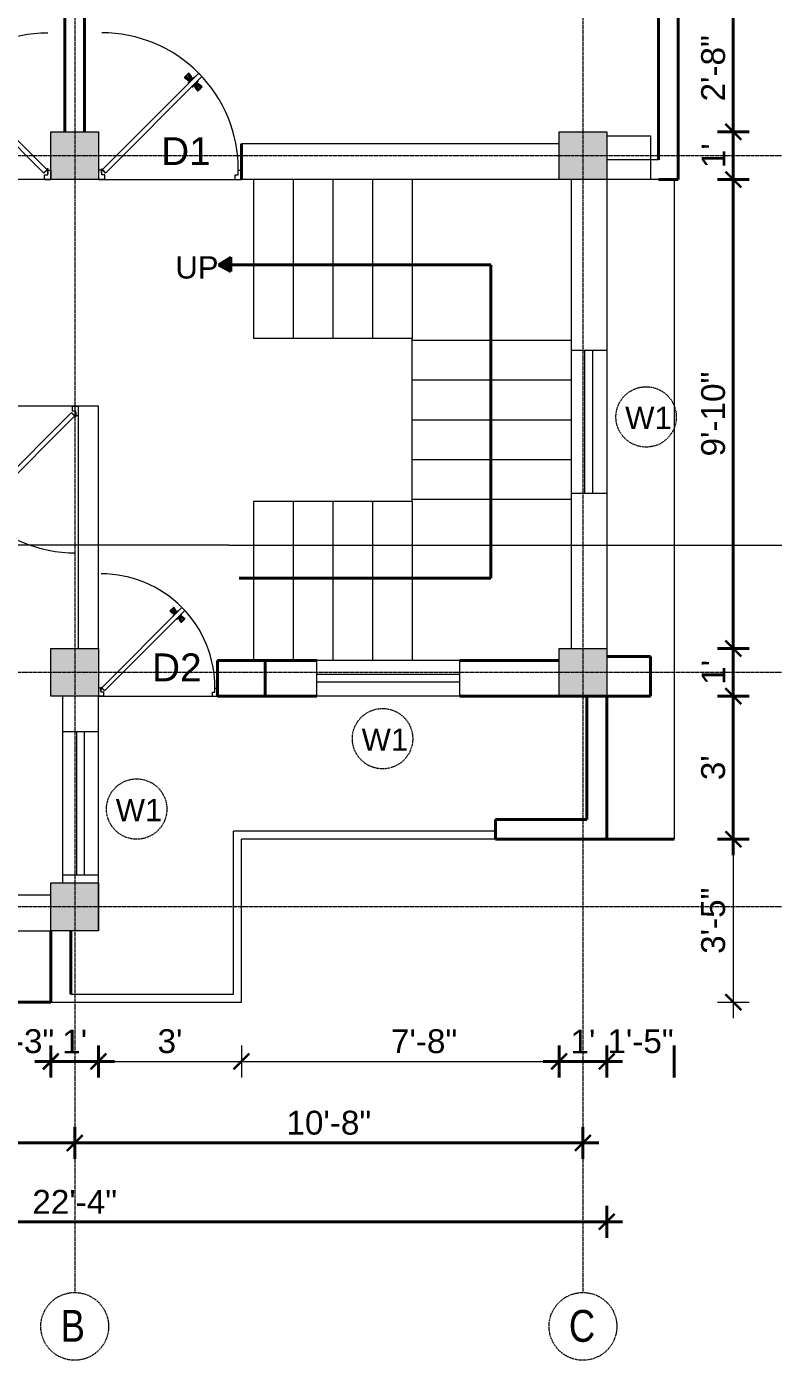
# Model space of a CAD drawing. Header units: inches. Extents: x 141029 to 166402, y -23568 to -18036.
# Drawn here: x 150525.5 to 150713.6, y -21851.7 to -21516.1 of the extents above; entities that cross this region are included whole.
import ezdxf

# ---------------------------------------------------------------- set-up
doc = ezdxf.new("R2010")
doc.units = ezdxf.units.IN
doc.header["$LTSCALE"] = 0.5
doc.header["$MEASUREMENT"] = 0
doc.header["$PDMODE"] = 66
doc.linetypes.add('CENTER', pattern=[2, 1.25, -0.25, 0.25, -0.25])
for name, color, linetype, lineweight in [('Annotate-Lite.w', 177, 'Continuous', 9), ('Annotations-Bold.w', 177, 'Continuous', 13), ('DOOR & WIN', 1, 'Continuous', 25), ('PUERTAS', 7, 'Continuous', 9), ('TEXT', 220, 'Continuous', 9), ('wall', 1, 'Continuous', 40)]:
    doc.layers.add(name, color=color, linetype=linetype, lineweight=lineweight)
doc.styles.add('ARAIL', font='ARIALN.TTF')
doc.styles.add('DIMTEXT', font='arial.ttf', dxfattribs={"height": 6})
doc.styles.add('gaurav', font='arial.ttf')
doc.styles.get("Standard").update_dxf_attribs({"font": 'arial.ttf'})
doc.dimstyles.new('1 by 96', dxfattribs={"dimtxt": 6, "dimasz": 4, "dimexe": 4, "dimexo": 4, "dimgap": 2, "dimtad": 1, "dimdec": 0, "dimzin": 0, "dimdsep": 46, "dimlunit": 4, "dimtxsty": 'Standard', "dimblk": 'ARCHTICK', "dimcen": 0, "dimdle": 4, "dimadec": 0, "dimazin": 0, "dimtfac": 1, "dimtdec": 0, "dimtix": 1, "dimtofl": 0, "dimtmove": 1, "dimatfit": 3, "dimldrblk": 'ARCHTICK', "dimfxl": 4, "dimfxlon": 1, "dimtolj": 1, "dimtzin": 0, "dimlwd": -1, "dimlwe": -1, "dimarcsym": 0})

# ---------------------------------------------------------------- blocks, each defined once
blk = doc.blocks.new('3ft')
at = {"layer": 'PUERTAS', "color": 6}
for p, q in [((1.01, 2.52), (25.23, 26.74)), ((26.05, 25.92), (1.77, 1.64)), ((26.05, 25.92), (25.23, 26.74)), ((0, 2.4), (0, 0)), ((0.72, 2.4), (0, 2.4)), ((1.6, 0), (0, 0)), ((0.72, 1.52), (0.72, 2.44)), ((0.8, 1.52), (0.72, 1.52)), ((0.8, 1.52), (0.8, 2.41)), ((0.8, 1.2), (0.8, 1.52)), ((1.6, 1.2), (0.8, 1.2)), ((1.57, 1.84), (0.94, 2.47)), ((1.63, 1.89), (0.97, 2.55)), ((1.63, 1.89), (1.57, 1.84)), ((1.77, 1.64), (1.57, 1.84)), ((1.6, 0), (1.6, 1.2)), ((34.4, 0), (34.4, 1.2)), ((34.4, 1.2), (35.2, 1.2)), ((34.4, 0), (36, 0)), ((35.2, 1.2), (35.2, 2.4)), ((35.2, 2.4), (36, 2.4)), ((36, 0), (36, 2.4))]:
    blk.add_line(p, q, dxfattribs=at)
at = {"layer": 'PUERTAS', "color": 8}
for p, q in [((22.57, 24.94), (21.65, 25.68)), ((22.63, 24.99), (21.69, 25.75)), ((22.74, 25.1), (21.84, 25.9)), ((22.13, 26.28), (21.98, 26.13)), ((22.88, 25.24), (22.01, 26.06)), ((22.13, 26.28), (22.27, 26.42)), ((22.29, 26.41), (22.27, 26.42)), ((23.16, 25.52), (22.34, 26.39)), ((23.3, 25.66), (22.5, 26.56)), ((23.41, 25.77), (22.65, 26.71)), ((22.69, 24.32), (23.02, 24.83)), ((23.46, 25.83), (22.72, 26.75)), ((22.95, 24.96), (22.84, 25.07)), ((22.98, 24.99), (22.86, 25.1)), ((23.03, 25.04), (22.91, 25.15)), ((22.91, 24.53), (23.1, 24.91)), ((23.11, 25.12), (22.99, 25.23)), ((23.13, 24.76), (23.18, 24.99)), ((23.28, 25.3), (23.17, 25.41)), ((23.36, 25.37), (23.25, 25.49)), ((23.31, 24.94), (23.28, 25.08)), ((23.41, 25.43), (23.3, 25.54)), ((23.46, 25.09), (23.32, 25.13)), ((23.44, 25.45), (23.33, 25.56)), ((23.64, 25.27), (23.41, 25.22)), ((23.87, 25.49), (23.49, 25.3)), ((24.08, 25.71), (23.57, 25.38)), ((23.63, 23.38), (24.14, 23.72)), ((23.84, 23.6), (24.22, 23.79)), ((24.07, 23.82), (24.3, 23.88)), ((24.25, 24), (24.39, 23.97)), ((24.27, 23.64), (24.38, 23.53)), ((24.3, 23.67), (24.41, 23.56)), ((24.35, 23.72), (24.46, 23.61)), ((24.4, 24.15), (24.43, 24.01)), ((24.43, 23.8), (24.54, 23.69)), ((24.58, 24.33), (24.52, 24.1)), ((24.55, 23.57), (25.37, 22.7)), ((24.6, 23.97), (24.72, 23.86)), ((24.8, 24.56), (24.61, 24.18)), ((25.02, 24.77), (24.68, 24.26)), ((24.68, 24.05), (24.79, 23.94)), ((24.73, 24.1), (24.85, 23.99)), ((24.76, 24.13), (24.87, 24.02)), ((24.83, 23.85), (25.7, 23.03)), ((24.97, 23.99), (25.87, 23.2)), ((25.08, 24.1), (26.02, 23.34)), ((25.14, 24.15), (26.06, 23.41)), ((24.25, 23.26), (24.99, 22.34)), ((24.3, 23.32), (25.06, 22.38)), ((24.41, 23.43), (25.2, 22.53)), ((25.58, 22.82), (25.43, 22.67)), ((25.58, 22.82), (25.73, 22.97)), ((25.72, 22.98), (25.73, 22.97)), ((0, 0), (36, 0))]:
    blk.add_line(p, q, dxfattribs=at)
at = {"layer": 'PUERTAS', "color": 1}
for p, q in [((21.67, 25.73), (22.17, 26.23)), ((22.49, 24.95), (21.67, 25.61)), ((21.7, 25.82), (22.14, 26.26)), ((21.73, 25.79), (21.7, 25.82)), ((22.58, 26.7), (22.14, 26.26)), ((22.67, 26.73), (22.17, 26.23)), ((22.61, 26.67), (22.58, 26.7)), ((22.6, 24.96), (23.02, 25.38)), ((22.61, 24.25), (22.92, 24.72)), ((22.62, 24.13), (22.61, 24.14)), ((22.7, 25.07), (22.71, 25.06)), ((23.45, 25.91), (22.79, 26.73)), ((22.82, 25.06), (23.08, 25.32)), ((22.94, 24.95), (22.83, 25.07)), ((22.92, 24.72), (22.92, 24.72)), ((22.93, 24.94), (23.19, 25.21)), ((22.93, 24.84), (22.93, 24.83)), ((23.44, 25.81), (23.02, 25.38)), ((23.34, 25.58), (23.08, 25.32)), ((23.46, 25.47), (23.19, 25.21)), ((23.33, 25.7), (23.34, 25.69)), ((23.45, 25.46), (23.33, 25.57)), ((23.56, 23.3), (24.03, 23.61)), ((23.57, 25.47), (23.57, 25.47)), ((24.15, 25.79), (23.68, 25.48)), ((23.68, 25.48), (23.68, 25.48)), ((24.03, 23.61), (24.03, 23.62)), ((24.14, 23.62), (24.14, 23.62)), ((24.25, 23.62), (24.51, 23.89)), ((24.27, 25.78), (24.26, 25.79)), ((24.26, 23.29), (24.69, 23.71)), ((24.26, 23.63), (24.37, 23.52)), ((24.37, 23.52), (24.63, 23.77)), ((24.78, 24.15), (24.51, 23.89)), ((24.89, 24.03), (24.63, 23.77)), ((25.11, 24.14), (24.69, 23.71)), ((24.77, 24.14), (24.88, 24.03)), ((24.79, 24.38), (24.78, 24.37)), ((24.78, 24.26), (24.78, 24.26)), ((25.1, 24.84), (24.79, 24.38)), ((25, 24.03), (25, 24.03)), ((25.09, 24.96), (25.1, 24.95)), ((25.22, 24.14), (26.03, 23.48)), ((23.44, 23.31), (23.45, 23.3)), ((24.26, 23.18), (24.92, 22.37)), ((24.37, 23.4), (24.37, 23.4)), ((25.04, 22.36), (25.54, 22.86)), ((25.1, 22.42), (25.13, 22.39)), ((25.13, 22.39), (25.57, 22.83)), ((26.04, 23.37), (25.54, 22.86)), ((26.01, 23.27), (25.57, 22.83)), ((25.98, 23.3), (26.01, 23.27))]:
    blk.add_line(p, q, dxfattribs=at)
at = {"layer": 'PUERTAS', "color": 2}
for p, q in [((21.99, 26.11), (21.98, 26.13)), ((25.42, 22.68), (25.43, 22.67))]:
    blk.add_line(p, q, dxfattribs=at)
at = {"layer": 'PUERTAS', "color": 6}
for radius in [0.155, 0.0752]:
    blk.add_circle((0.82, 2.56), radius, dxfattribs=at)
blk.add_arc((0.82, 2.56), 34.38, 359.7285, 90.0333, dxfattribs=at)
at = {"layer": 'PUERTAS', "color": 1}
for centre, start, end in [((22.54, 25.01), 231.0764, 315), ((22.67, 24.2), 135, 225), ((22.73, 26.68), 38.9236, 135), ((22.77, 25.12), 225, 315), ((22.99, 24.89), 135, 219.7428), ((22.87, 24.78), 315, 39.7428), ((23.28, 25.63), 315, 45), ((23.39, 25.86), 315, 38.9236), ((23.51, 25.41), 50.2572, 135), ((23.62, 25.53), 230.2572, 315), ((24.09, 23.56), 50.2572, 135), ((24.2, 23.68), 230.2572, 315), ((24.2, 25.73), 45, 135), ((24.42, 23.46), 135, 225), ((24.84, 24.31), 135, 219.7428), ((24.72, 24.21), 315, 39.7428), ((24.94, 23.98), 45, 135), ((25.04, 24.89), 315, 45), ((25.17, 24.08), 51.0764, 135), ((23.51, 23.36), 225, 315), ((24.32, 23.23), 135, 218.9236), ((24.98, 22.42), 218.9236, 315), ((25.98, 23.42), 315, 51.0764)]:
    blk.add_arc(centre, 0.08, start, end, dxfattribs=at)
blk = doc.blocks.new('*U213')
at = {"color": 3, "xscale": -1}
blk.add_blockref('3ft', (42, 0), dxfattribs=at)
blk = doc.blocks.new('2ft6in')
at = {"layer": 'PUERTAS', "color": 2}
for p, q in [((0.84, 2.1), (21.02, 22.28)), ((21.71, 21.6), (1.47, 1.37)), ((18.33, 21.76), (18.31, 21.77)), ((21.71, 21.6), (21.02, 22.28)), ((21.18, 18.9), (21.2, 18.89)), ((0, 2), (0, 0)), ((0.6, 2), (0, 2)), ((1.33, 0), (0, 0)), ((0.6, 1.26), (0.6, 2.04)), ((0.67, 1.26), (0.6, 1.26)), ((0.67, 1.26), (0.67, 2.01)), ((0.67, 1), (0.67, 1.26)), ((1.33, 1), (0.67, 1)), ((1.31, 1.53), (0.79, 2.06)), ((1.36, 1.58), (0.81, 2.12)), ((1.36, 1.58), (1.31, 1.53)), ((1.47, 1.37), (1.31, 1.53)), ((1.33, 0), (1.33, 1)), ((28.67, 0), (28.67, 1)), ((28.67, 1), (29.33, 1)), ((28.67, 0), (30, 0)), ((29.33, 1), (29.33, 2)), ((29.33, 2), (30, 2)), ((30, 0), (30, 2))]:
    blk.add_line(p, q, dxfattribs=at)
at = {"layer": 'PUERTAS', "color": 8}
for p, q in [((18.81, 20.78), (18.04, 21.4)), ((18.86, 20.83), (18.08, 21.46)), ((18.95, 20.92), (18.2, 21.58)), ((18.44, 21.9), (18.31, 21.77)), ((19.07, 21.03), (18.34, 21.72)), ((18.44, 21.9), (18.56, 22.02)), ((18.58, 22.01), (18.56, 22.02)), ((19.3, 21.26), (18.61, 22)), ((19.42, 21.38), (18.75, 22.14)), ((19.51, 21.48), (18.88, 22.26)), ((18.91, 20.27), (19.19, 20.69)), ((19.55, 21.53), (18.93, 22.3)), ((19.13, 20.8), (19.03, 20.9)), ((19.15, 20.82), (19.05, 20.92)), ((19.09, 20.44), (19.25, 20.76)), ((19.19, 20.87), (19.1, 20.96)), ((19.25, 20.93), (19.16, 21.02)), ((19.28, 20.63), (19.32, 20.83)), ((19.4, 21.08), (19.31, 21.17)), ((19.47, 21.15), (19.38, 21.24)), ((19.43, 20.78), (19.4, 20.9)), ((19.51, 21.19), (19.42, 21.28)), ((19.55, 20.91), (19.43, 20.94)), ((19.53, 21.21), (19.44, 21.3)), ((19.7, 21.06), (19.51, 21.01)), ((19.89, 21.24), (19.58, 21.08)), ((20.07, 21.42), (19.64, 21.15)), ((20.48, 20.28), (20.44, 20.08)), ((20.67, 20.47), (20.51, 20.15)), ((20.85, 20.64), (20.57, 20.22)), ((19.69, 19.49), (20.12, 19.76)), ((19.87, 19.67), (20.18, 19.83)), ((20.06, 19.85), (20.25, 19.9)), ((20.21, 20), (20.33, 19.97)), ((20.21, 19.38), (20.83, 18.61)), ((20.23, 19.7), (20.32, 19.61)), ((20.25, 19.72), (20.34, 19.63)), ((20.25, 19.43), (20.88, 18.65)), ((20.29, 19.76), (20.38, 19.67)), ((20.33, 20.13), (20.36, 20.01)), ((20.34, 19.53), (21, 18.77)), ((20.36, 19.83), (20.45, 19.74)), ((20.46, 19.64), (21.14, 18.91)), ((20.5, 19.98), (20.6, 19.89)), ((20.57, 20.04), (20.66, 19.95)), ((20.61, 20.09), (20.7, 19.99)), ((20.63, 20.11), (20.72, 20.01)), ((20.69, 19.87), (21.42, 19.19)), ((20.81, 19.99), (21.56, 19.33)), ((20.9, 20.08), (21.68, 19.45)), ((20.95, 20.13), (21.72, 19.51)), ((21.32, 19.01), (21.2, 18.89)), ((21.32, 19.01), (21.44, 19.14)), ((21.43, 19.15), (21.44, 19.14)), ((0, 0), (30, 0))]:
    blk.add_line(p, q, dxfattribs=at)
at = {"layer": 'PUERTAS', "color": 1}
for p, q in [((18.06, 21.44), (18.48, 21.86)), ((18.74, 20.79), (18.06, 21.34)), ((18.08, 21.51), (18.45, 21.88)), ((18.11, 21.49), (18.08, 21.51)), ((18.82, 22.25), (18.45, 21.88)), ((18.9, 22.28), (18.48, 21.86)), ((18.84, 22.23), (18.82, 22.25)), ((18.83, 20.8), (19.18, 21.15)), ((18.84, 20.21), (19.1, 20.6)), ((18.92, 20.89), (18.93, 20.88)), ((19.54, 21.59), (18.99, 22.27)), ((19.02, 20.88), (19.24, 21.1)), ((19.12, 20.8), (19.03, 20.89)), ((19.1, 20.7), (19.11, 20.69)), ((19.1, 20.6), (19.1, 20.6)), ((19.11, 20.79), (19.33, 21.01)), ((19.54, 21.5), (19.18, 21.15)), ((19.45, 21.31), (19.24, 21.1)), ((19.55, 21.22), (19.33, 21.01)), ((19.45, 21.41), (19.45, 21.41)), ((19.54, 21.22), (19.45, 21.31)), ((19.64, 21.23), (19.64, 21.23)), ((19.74, 21.24), (19.73, 21.23)), ((20.12, 21.49), (19.74, 21.24)), ((20.22, 21.48), (20.22, 21.49)), ((20.66, 20.31), (20.65, 20.31)), ((20.65, 20.21), (20.65, 20.22)), ((20.91, 20.7), (20.66, 20.31)), ((20.91, 20.8), (20.91, 20.79)), ((18.85, 20.11), (18.84, 20.12)), ((19.53, 19.43), (19.54, 19.42)), ((19.64, 19.42), (20.02, 19.67)), ((20.02, 19.67), (20.03, 19.68)), ((20.12, 19.68), (20.12, 19.68)), ((20.21, 19.69), (20.43, 19.9)), ((20.22, 19.41), (20.57, 19.76)), ((20.22, 19.69), (20.31, 19.6)), ((20.22, 19.32), (20.76, 18.64)), ((20.31, 19.6), (20.52, 19.81)), ((20.31, 19.5), (20.31, 19.5)), ((20.65, 20.12), (20.43, 19.9)), ((20.74, 20.03), (20.52, 19.81)), ((20.93, 20.11), (20.57, 19.76)), ((20.64, 20.11), (20.73, 20.02)), ((20.84, 20.02), (20.83, 20.03)), ((20.86, 18.63), (21.28, 19.05)), ((20.91, 18.68), (20.94, 18.66)), ((20.94, 18.66), (21.31, 19.03)), ((21.02, 20.12), (21.7, 19.57)), ((21.7, 19.47), (21.28, 19.05)), ((21.67, 19.4), (21.31, 19.03)), ((21.65, 19.42), (21.67, 19.4))]:
    blk.add_line(p, q, dxfattribs=at)
at = {"layer": 'PUERTAS', "color": 2}
for radius in [0.129, 0.0627]:
    blk.add_circle((0.68, 2.14), radius, dxfattribs=at)
at = {"layer": 'PUERTAS', "color": 8}
blk.add_arc((0.68, 2.14), 28.65, 359.7285, 90.0333, dxfattribs=at)
at = {"layer": 'PUERTAS', "color": 1}
for centre, start, end in [((18.78, 20.84), 231.0764, 315), ((18.89, 20.16), 135, 225), ((18.94, 22.23), 38.9236, 135), ((18.97, 20.93), 225, 315), ((19.16, 20.74), 135, 219.7428), ((19.06, 20.65), 315, 39.7428), ((19.4, 21.36), 315, 45), ((19.49, 21.55), 315, 38.9236), ((19.6, 21.18), 50.2572, 135), ((19.68, 21.28), 230.2572, 315), ((20.17, 21.44), 45, 135), ((20.7, 20.26), 135, 219.7428), ((20.6, 20.17), 315, 39.7428), ((20.87, 20.75), 315, 45), ((19.59, 19.47), 225, 315), ((20.07, 19.63), 50.2572, 135), ((20.16, 19.73), 230.2572, 315), ((20.27, 19.36), 135, 218.9236), ((20.35, 19.55), 135, 225), ((20.78, 19.98), 45, 135), ((20.82, 18.68), 218.9236, 315), ((20.98, 20.07), 51.0764, 135), ((21.65, 19.52), 315, 51.0764)]:
    blk.add_arc(centre, 0.0667, start, end, dxfattribs=at)
blk = doc.blocks.new('*U216')
at = {"color": 3}
blk.add_blockref('2ft6in', (0, 0), dxfattribs=at)
blk = doc.blocks.new('_ArchTick')
at = {"color": 0, "linetype": 'ByBlock', "const_width": 0.15}
blk.add_lwpolyline([(-0.5, -0.5), (0.5, 0.5)], dxfattribs=at)
blk = doc.blocks.new('*D307')
at = {"layer": 'Defpoints', "color": 0, "transparency": 16777216}
for p in [(150671.61, -21510.55), (150671.61, -21542.55), (150703.48, -21542.55)]:
    blk.add_point(p, dxfattribs=at)
at = {"layer": 'wall', "color": 0, "transparency": 16777216}
for p, q in [((150703.48, -21506.55), (150703.48, -21546.55)), ((150699.48, -21510.55), (150707.48, -21510.55)), ((150699.48, -21542.55), (150707.48, -21542.55))]:
    blk.add_line(p, q, dxfattribs=at)
at = {"layer": 'wall', "color": 0, "transparency": 16777216, "xscale": 4, "yscale": 4, "zscale": 4}
for p, rotation in [((150703.48, -21510.55), 90), ((150703.48, -21542.55), 270)]:
    blk.add_blockref('_ArchTick', p, dxfattribs=dict(at, rotation=rotation))
at = {"layer": 'wall', "color": 0, "transparency": 16777216, "insert": (150698.42, -21526.55), "char_height": 6, "attachment_point": 5, "rotation": 90}
blk.add_mtext('\\A1;2\'-8"', dxfattribs=at)
blk = doc.blocks.new('*D270')
at = {"layer": 'Defpoints', "color": 0, "transparency": 16777216}
for p in [(150671.61, -21542.55), (150671.61, -21554.55), (150703.48, -21554.55)]:
    blk.add_point(p, dxfattribs=at)
at = {"layer": 'wall', "color": 0, "transparency": 16777216}
for p, q in [((150703.48, -21538.55), (150703.48, -21558.55)), ((150699.48, -21542.55), (150707.48, -21542.55)), ((150699.48, -21554.55), (150707.48, -21554.55))]:
    blk.add_line(p, q, dxfattribs=at)
at = {"layer": 'wall', "color": 0, "transparency": 16777216, "xscale": 4, "yscale": 4, "zscale": 4}
for p, rotation in [((150703.48, -21542.55), 90), ((150703.48, -21554.55), 270)]:
    blk.add_blockref('_ArchTick', p, dxfattribs=dict(at, rotation=rotation))
at = {"layer": 'wall', "color": 0, "transparency": 16777216, "insert": (150698.47, -21548.55), "char_height": 6, "attachment_point": 5, "rotation": 90}
blk.add_mtext("\\A1;1'", dxfattribs=at)
blk = doc.blocks.new('*D271')
at = {"layer": 'Defpoints', "color": 0, "transparency": 16777216}
for p in [(150671.61, -21554.55), (150671.61, -21672.55), (150703.48, -21672.55)]:
    blk.add_point(p, dxfattribs=at)
at = {"layer": 'wall', "color": 0, "transparency": 16777216}
for p, q in [((150703.48, -21550.55), (150703.48, -21676.55)), ((150699.48, -21554.55), (150707.48, -21554.55)), ((150699.48, -21672.55), (150707.48, -21672.55))]:
    blk.add_line(p, q, dxfattribs=at)
at = {"layer": 'wall', "color": 0, "transparency": 16777216, "xscale": 4, "yscale": 4, "zscale": 4}
for p, rotation in [((150703.48, -21554.55), 90), ((150703.48, -21672.55), 270)]:
    blk.add_blockref('_ArchTick', p, dxfattribs=dict(at, rotation=rotation))
at = {"layer": 'wall', "color": 0, "transparency": 16777216, "insert": (150698.42, -21613.55), "char_height": 6, "attachment_point": 5, "rotation": 90}
blk.add_mtext('\\A1;9\'-10"', dxfattribs=at)
blk = doc.blocks.new('*D272')
at = {"layer": 'Defpoints', "color": 0, "transparency": 16777216}
for p in [(150671.61, -21672.55), (150671.61, -21684.55), (150703.48, -21684.55)]:
    blk.add_point(p, dxfattribs=at)
at = {"layer": 'wall', "color": 0, "transparency": 16777216}
for p, q in [((150703.48, -21668.55), (150703.48, -21688.55)), ((150699.48, -21672.55), (150707.48, -21672.55)), ((150699.48, -21684.55), (150707.48, -21684.55))]:
    blk.add_line(p, q, dxfattribs=at)
at = {"layer": 'wall', "color": 0, "transparency": 16777216, "xscale": 4, "yscale": 4, "zscale": 4}
for p, rotation in [((150703.48, -21672.55), 90), ((150703.48, -21684.55), 270)]:
    blk.add_blockref('_ArchTick', p, dxfattribs=dict(at, rotation=rotation))
at = {"layer": 'wall', "color": 0, "transparency": 16777216, "insert": (150698.47, -21678.55), "char_height": 6, "attachment_point": 5, "rotation": 90}
blk.add_mtext("\\A1;1'", dxfattribs=at)
blk = doc.blocks.new('*D273')
at = {"layer": 'Defpoints', "color": 0, "transparency": 16777216}
for p in [(150671.61, -21402.55), (150671.61, -21548.55), (150724.08, -21548.55)]:
    blk.add_point(p, dxfattribs=at)
at = {"layer": 'wall', "color": 0, "transparency": 16777216}
for p, q in [((150724.08, -21398.55), (150724.08, -21552.55)), ((150720.08, -21402.55), (150728.08, -21402.55)), ((150720.08, -21548.55), (150728.08, -21548.55))]:
    blk.add_line(p, q, dxfattribs=at)
at = {"layer": 'wall', "color": 0, "transparency": 16777216, "xscale": 4, "yscale": 4, "zscale": 4}
for p, rotation in [((150724.08, -21402.55), 90), ((150724.08, -21548.55), 270)]:
    blk.add_blockref('_ArchTick', p, dxfattribs=dict(at, rotation=rotation))
at = {"layer": 'wall', "color": 0, "transparency": 16777216, "insert": (150719.07, -21475.55), "char_height": 6, "attachment_point": 5, "rotation": 90}
blk.add_mtext('\\A1;12\'-2"', dxfattribs=at)
blk = doc.blocks.new('*D274')
at = {"layer": 'Defpoints', "color": 0, "transparency": 16777216}
for p in [(150671.61, -21548.55), (150671.61, -21678.55), (150724.08, -21678.55)]:
    blk.add_point(p, dxfattribs=at)
at = {"layer": 'wall', "color": 0, "transparency": 16777216}
for p, q in [((150724.08, -21544.55), (150724.08, -21682.55)), ((150720.08, -21548.55), (150728.08, -21548.55)), ((150720.08, -21678.55), (150728.08, -21678.55))]:
    blk.add_line(p, q, dxfattribs=at)
at = {"layer": 'wall', "color": 0, "transparency": 16777216, "xscale": 4, "yscale": 4, "zscale": 4}
for p, rotation in [((150724.08, -21548.55), 90), ((150724.08, -21678.55), 270)]:
    blk.add_blockref('_ArchTick', p, dxfattribs=dict(at, rotation=rotation))
at = {"layer": 'wall', "color": 0, "transparency": 16777216, "insert": (150719.02, -21613.55), "char_height": 6, "attachment_point": 5, "rotation": 90}
blk.add_mtext('\\A1;10\'-10"', dxfattribs=at)
blk = doc.blocks.new('*D275')
at = {"layer": 'Defpoints', "color": 0, "transparency": 16777216}
for p in [(150671.61, -21678.55), (150543.61, -21737.55), (150724.08, -21737.55)]:
    blk.add_point(p, dxfattribs=at)
at = {"layer": 'wall', "color": 0, "transparency": 16777216}
for p, q in [((150724.08, -21674.55), (150724.08, -21741.55)), ((150720.08, -21678.55), (150728.08, -21678.55)), ((150720.08, -21737.55), (150728.08, -21737.55))]:
    blk.add_line(p, q, dxfattribs=at)
at = {"layer": 'wall', "color": 0, "transparency": 16777216, "xscale": 4, "yscale": 4, "zscale": 4}
for p, rotation in [((150724.08, -21678.55), 90), ((150724.08, -21737.55), 270)]:
    blk.add_blockref('_ArchTick', p, dxfattribs=dict(at, rotation=rotation))
at = {"layer": 'wall', "color": 0, "transparency": 16777216, "insert": (150719.07, -21708.05), "char_height": 6, "attachment_point": 5, "rotation": 90}
blk.add_mtext('\\A1;4\'-11"', dxfattribs=at)
blk = doc.blocks.new('*D276')
at = {"layer": 'Defpoints', "color": 0, "transparency": 16777216}
for p in [(150543.61, -21396.55), (150749.17, -21396.55), (150543.61, -21743.55)]:
    blk.add_point(p, dxfattribs=at)
at = {"layer": 'wall', "color": 0, "transparency": 16777216}
for p, q in [((150749.17, -21747.55), (150749.17, -21392.55)), ((150745.17, -21396.55), (150753.17, -21396.55)), ((150745.17, -21743.55), (150753.17, -21743.55))]:
    blk.add_line(p, q, dxfattribs=at)
at = {"layer": 'wall', "color": 0, "transparency": 16777216, "xscale": 4, "yscale": 4, "zscale": 4}
for p, rotation in [((150749.17, -21396.55), 90), ((150749.17, -21743.55), 270)]:
    blk.add_blockref('_ArchTick', p, dxfattribs=dict(at, rotation=rotation))
at = {"layer": 'wall', "color": 0, "transparency": 16777216, "insert": (150744.1, -21570.05), "char_height": 6, "attachment_point": 5, "rotation": 90}
blk.add_mtext('\\A1;28\'-11"', dxfattribs=at)
blk = doc.blocks.new('*D280')
at = {"layer": 'Defpoints', "color": 0, "transparency": 16777216}
for p in [(150516.61, -21743.55), (150531.61, -21743.55), (150531.61, -21776.46)]:
    blk.add_point(p, dxfattribs=at)
at = {"layer": 'wall', "color": 0, "transparency": 16777216}
for p, q in [((150516.61, -21772.46), (150516.61, -21780.46)), ((150531.61, -21772.46), (150531.61, -21780.46))]:
    blk.add_line(p, q, dxfattribs=at)
at = {"layer": 'wall', "color": 0, "transparency": 16777216, "insert": (150524.11, -21771.39), "char_height": 6, "attachment_point": 5}
blk.add_mtext('\\A1;1\'-3"', dxfattribs=at)
blk = doc.blocks.new('*D281')
at = {"layer": 'Defpoints', "color": 0, "transparency": 16777216}
for p in [(150531.61, -21743.55), (150543.61, -21743.55), (150543.61, -21776.46)]:
    blk.add_point(p, dxfattribs=at)
at = {"layer": 'wall', "color": 0, "transparency": 16777216}
for p, q in [((150531.61, -21772.46), (150531.61, -21780.46)), ((150543.61, -21772.46), (150543.61, -21780.46)), ((150527.61, -21776.46), (150547.61, -21776.46))]:
    blk.add_line(p, q, dxfattribs=at)
at = {"layer": 'wall', "color": 0, "transparency": 16777216, "xscale": 4, "yscale": 4, "zscale": 4, "rotation": 180}
blk.add_blockref('_ArchTick', (150531.61, -21776.46), dxfattribs=at)
at = {"layer": 'wall', "color": 0, "transparency": 16777216, "xscale": 4, "yscale": 4, "zscale": 4}
blk.add_blockref('_ArchTick', (150543.61, -21776.46), dxfattribs=at)
at = {"layer": 'wall', "color": 0, "transparency": 16777216, "insert": (150537.61, -21771.45), "char_height": 6, "attachment_point": 5}
blk.add_mtext("\\A1;1'", dxfattribs=at)
blk = doc.blocks.new('*D282')
at = {"layer": 'Defpoints', "color": 0, "transparency": 16777216}
for p in [(150659.61, -21684.55), (150671.61, -21684.55), (150671.61, -21776.46)]:
    blk.add_point(p, dxfattribs=at)
at = {"layer": 'wall', "color": 0, "transparency": 16777216}
for p, q in [((150659.61, -21772.46), (150659.61, -21780.46)), ((150671.61, -21772.46), (150671.61, -21780.46)), ((150655.61, -21776.46), (150675.61, -21776.46))]:
    blk.add_line(p, q, dxfattribs=at)
at = {"layer": 'wall', "color": 0, "transparency": 16777216, "xscale": 4, "yscale": 4, "zscale": 4, "rotation": 180}
blk.add_blockref('_ArchTick', (150659.61, -21776.46), dxfattribs=at)
at = {"layer": 'wall', "color": 0, "transparency": 16777216, "xscale": 4, "yscale": 4, "zscale": 4}
blk.add_blockref('_ArchTick', (150671.61, -21776.46), dxfattribs=at)
at = {"layer": 'wall', "color": 0, "transparency": 16777216, "insert": (150665.61, -21771.45), "char_height": 6, "attachment_point": 5}
blk.add_mtext("\\A1;1'", dxfattribs=at)
blk = doc.blocks.new('*D267')
at = {"layer": 'Defpoints', "color": 0, "transparency": 16777216}
for p in [(150409.61, -21743.55), (150537.61, -21743.55), (150537.61, -21796.98)]:
    blk.add_point(p, dxfattribs=at)
at = {"layer": 'wall', "color": 0, "transparency": 16777216}
for p, q in [((150409.61, -21792.98), (150409.61, -21800.98)), ((150537.61, -21792.98), (150537.61, -21800.98)), ((150405.61, -21796.98), (150541.61, -21796.98))]:
    blk.add_line(p, q, dxfattribs=at)
at = {"layer": 'wall', "color": 0, "transparency": 16777216, "xscale": 4, "yscale": 4, "zscale": 4, "rotation": 180}
blk.add_blockref('_ArchTick', (150409.61, -21796.98), dxfattribs=at)
at = {"layer": 'wall', "color": 0, "transparency": 16777216, "xscale": 4, "yscale": 4, "zscale": 4}
blk.add_blockref('_ArchTick', (150537.61, -21796.98), dxfattribs=at)
at = {"layer": 'wall', "color": 0, "transparency": 16777216, "insert": (150473.61, -21791.91), "char_height": 6, "attachment_point": 5}
blk.add_mtext('\\A1;10\'-8"', dxfattribs=at)
blk = doc.blocks.new('*D268')
at = {"layer": 'Defpoints', "color": 0, "transparency": 16777216}
for p in [(150665.61, -21684.55), (150537.61, -21743.55), (150665.61, -21796.98)]:
    blk.add_point(p, dxfattribs=at)
at = {"layer": 'wall', "color": 0, "transparency": 16777216}
for p, q in [((150537.61, -21792.98), (150537.61, -21800.98)), ((150665.61, -21792.98), (150665.61, -21800.98)), ((150533.61, -21796.98), (150669.61, -21796.98))]:
    blk.add_line(p, q, dxfattribs=at)
at = {"layer": 'wall', "color": 0, "transparency": 16777216, "xscale": 4, "yscale": 4, "zscale": 4, "rotation": 180}
blk.add_blockref('_ArchTick', (150537.61, -21796.98), dxfattribs=at)
at = {"layer": 'wall', "color": 0, "transparency": 16777216, "xscale": 4, "yscale": 4, "zscale": 4}
blk.add_blockref('_ArchTick', (150665.61, -21796.98), dxfattribs=at)
at = {"layer": 'wall', "color": 0, "transparency": 16777216, "insert": (150601.61, -21791.91), "char_height": 6, "attachment_point": 5}
blk.add_mtext('\\A1;10\'-8"', dxfattribs=at)
blk = doc.blocks.new('*D269')
at = {"layer": 'Defpoints', "color": 0, "transparency": 16777216}
for p in [(150671.61, -21684.55), (150403.61, -21743.55), (150671.61, -21816.81)]:
    blk.add_point(p, dxfattribs=at)
at = {"layer": 'wall', "color": 0, "transparency": 16777216}
for p, q in [((150403.61, -21812.81), (150403.61, -21820.81)), ((150671.61, -21812.81), (150671.61, -21820.81)), ((150399.61, -21816.81), (150675.61, -21816.81))]:
    blk.add_line(p, q, dxfattribs=at)
at = {"layer": 'wall', "color": 0, "transparency": 16777216, "xscale": 4, "yscale": 4, "zscale": 4, "rotation": 180}
blk.add_blockref('_ArchTick', (150403.61, -21816.81), dxfattribs=at)
at = {"layer": 'wall', "color": 0, "transparency": 16777216, "xscale": 4, "yscale": 4, "zscale": 4}
blk.add_blockref('_ArchTick', (150671.61, -21816.81), dxfattribs=at)
at = {"layer": 'wall', "color": 0, "transparency": 16777216, "insert": (150537.61, -21811.79), "char_height": 6, "attachment_point": 5}
blk.add_mtext('\\A1;22\'-4"', dxfattribs=at)
blk = doc.blocks.new('*D312')
at = {"layer": 'Defpoints', "color": 0, "transparency": 16777216}
for p in [(150671.61, -21684.55), (150688.61, -21720.55), (150703.48, -21720.55)]:
    blk.add_point(p, dxfattribs=at)
at = {"layer": 'wall', "color": 0, "transparency": 16777216}
for p, q in [((150703.48, -21680.55), (150703.48, -21724.55)), ((150699.48, -21684.55), (150707.48, -21684.55)), ((150699.48, -21720.55), (150707.48, -21720.55))]:
    blk.add_line(p, q, dxfattribs=at)
at = {"layer": 'wall', "color": 0, "transparency": 16777216, "xscale": 4, "yscale": 4, "zscale": 4}
for p, rotation in [((150703.48, -21684.55), 90), ((150703.48, -21720.55), 270)]:
    blk.add_blockref('_ArchTick', p, dxfattribs=dict(at, rotation=rotation))
at = {"layer": 'wall', "color": 0, "transparency": 16777216, "insert": (150698.42, -21702.55), "char_height": 6, "attachment_point": 5, "rotation": 90}
blk.add_mtext("\\A1;3'", dxfattribs=at)
blk = doc.blocks.new('*D313')
at = {"layer": 'Annotate-Lite.w', "color": 0, "transparency": 16777216}
for p, q in [((150703.48, -21716.55), (150703.48, -21765.55)), ((150699.48, -21720.55), (150707.48, -21720.55)), ((150699.48, -21761.55), (150707.48, -21761.55))]:
    blk.add_line(p, q, dxfattribs=at)
at = {"layer": 'Defpoints', "color": 0, "transparency": 16777216}
for p in [(150688.61, -21720.55), (150579.61, -21761.55), (150703.48, -21761.55)]:
    blk.add_point(p, dxfattribs=at)
at = {"layer": 'Annotate-Lite.w', "color": 0, "transparency": 16777216, "xscale": 4, "yscale": 4, "zscale": 4}
for p, rotation in [((150703.48, -21720.55), 90), ((150703.48, -21761.55), 270)]:
    blk.add_blockref('_ArchTick', p, dxfattribs=dict(at, rotation=rotation))
at = {"layer": 'Annotate-Lite.w', "color": 0, "transparency": 16777216, "insert": (150698.42, -21741.05), "char_height": 6, "attachment_point": 5, "rotation": 90}
blk.add_mtext('\\A1;3\'-5"', dxfattribs=at)
blk = doc.blocks.new('*D314')
at = {"layer": 'Annotate-Lite.w', "color": 0, "transparency": 16777216}
for p, q in [((150543.61, -21772.46), (150543.61, -21780.46)), ((150579.61, -21772.46), (150579.61, -21780.46)), ((150539.61, -21776.46), (150583.61, -21776.46))]:
    blk.add_line(p, q, dxfattribs=at)
at = {"layer": 'Defpoints', "color": 0, "transparency": 16777216}
for p in [(150543.61, -21743.55), (150579.61, -21761.55), (150579.61, -21776.46)]:
    blk.add_point(p, dxfattribs=at)
at = {"layer": 'Annotate-Lite.w', "color": 0, "transparency": 16777216, "xscale": 4, "yscale": 4, "zscale": 4, "rotation": 180}
blk.add_blockref('_ArchTick', (150543.61, -21776.46), dxfattribs=at)
at = {"layer": 'Annotate-Lite.w', "color": 0, "transparency": 16777216, "xscale": 4, "yscale": 4, "zscale": 4}
blk.add_blockref('_ArchTick', (150579.61, -21776.46), dxfattribs=at)
at = {"layer": 'Annotate-Lite.w', "color": 0, "transparency": 16777216, "insert": (150561.61, -21771.39), "char_height": 6, "attachment_point": 5}
blk.add_mtext("\\A1;3'", dxfattribs=at)
blk = doc.blocks.new('*D315')
at = {"layer": 'Annotate-Lite.w', "color": 0, "transparency": 16777216}
for p, q in [((150579.61, -21772.46), (150579.61, -21780.46)), ((150671.61, -21772.46), (150671.61, -21780.46)), ((150575.61, -21776.46), (150675.61, -21776.46))]:
    blk.add_line(p, q, dxfattribs=at)
at = {"layer": 'Defpoints', "color": 0, "transparency": 16777216}
for p in [(150671.61, -21720.55), (150579.61, -21761.55), (150671.61, -21776.46)]:
    blk.add_point(p, dxfattribs=at)
at = {"layer": 'Annotate-Lite.w', "color": 0, "transparency": 16777216, "xscale": 4, "yscale": 4, "zscale": 4, "rotation": 180}
blk.add_blockref('_ArchTick', (150579.61, -21776.46), dxfattribs=at)
at = {"layer": 'Annotate-Lite.w', "color": 0, "transparency": 16777216, "xscale": 4, "yscale": 4, "zscale": 4}
blk.add_blockref('_ArchTick', (150671.61, -21776.46), dxfattribs=at)
at = {"layer": 'Annotate-Lite.w', "color": 0, "transparency": 16777216, "insert": (150625.61, -21771.4), "char_height": 6, "attachment_point": 5}
blk.add_mtext('\\A1;7\'-8"', dxfattribs=at)
blk = doc.blocks.new('*D316')
at = {"layer": 'Defpoints', "color": 0, "transparency": 16777216}
for p in [(150671.61, -21720.55), (150688.61, -21720.55), (150688.61, -21776.46)]:
    blk.add_point(p, dxfattribs=at)
at = {"layer": 'wall', "color": 0, "transparency": 16777216}
for p, q in [((150671.61, -21772.46), (150671.61, -21780.46)), ((150688.61, -21772.46), (150688.61, -21780.46))]:
    blk.add_line(p, q, dxfattribs=at)
at = {"layer": 'wall', "color": 0, "transparency": 16777216, "insert": (150680.11, -21771.4), "char_height": 6, "attachment_point": 5}
blk.add_mtext('\\A1;1\'-5"', dxfattribs=at)

msp = doc.modelspace()

# ---------------------------------------------------------------- hatches: boundary and pattern name
at = {"layer": 'wall'}
for points in [[(150543.61, -21542.55), (150531.61, -21542.55), (150531.61, -21554.55), (150543.61, -21554.55)], [(150671.61, -21542.55), (150659.61, -21542.55), (150659.61, -21554.55), (150671.61, -21554.55)], [(150576.97, -21574.1), (150573.82, -21576.02), (150576.97, -21577.68)], [(150543.61, -21672.55), (150531.61, -21672.55), (150531.61, -21684.55), (150543.61, -21684.55)], [(150671.61, -21672.55), (150659.61, -21672.55), (150659.61, -21684.55), (150671.61, -21684.55)], [(150543.61, -21731.55), (150531.61, -21731.55), (150531.61, -21743.55), (150543.61, -21743.55)]]:
    msp.add_hatch(color=256, dxfattribs=at).paths.add_polyline_path(points)

# ---------------------------------------------------------------- linework, layer by layer
at = {"layer": 'Annotate-Lite.w'}
for p, q in [((150689.61, -21510.55), (150689.61, -21543.55)), ((150582.61, -21554.55), (150582.61, -21594.55)), ((150592.61, -21554.55), (150592.61, -21594.55)), ((150602.61, -21554.55), (150602.61, -21594.55)), ((150612.61, -21554.55), (150612.61, -21594.55)), ((150622.61, -21554.55), (150622.61, -21594.55)), ((150688.61, -21554.55), (150688.61, -21720.55)), ((150622.61, -21594.55), (150582.61, -21594.55)), ((150622.61, -21635.55), (150622.61, -21594.55)), ((150662.61, -21595.05), (150622.61, -21595.05)), ((150662.61, -21605.05), (150622.61, -21605.05)), ((150538.61, -21672.55), (150538.61, -21611.55)), ((150543.61, -21611.55), (150538.61, -21611.55)), ((150543.61, -21672.55), (150543.61, -21611.55)), ((150662.61, -21615.05), (150622.61, -21615.05)), ((150662.61, -21625.05), (150622.61, -21625.05)), ((150582.61, -21635.55), (150582.61, -21675.55)), ((150622.61, -21635.55), (150582.61, -21635.55)), ((150592.61, -21635.55), (150592.61, -21675.55)), ((150602.61, -21635.55), (150602.61, -21675.55)), ((150612.61, -21635.55), (150612.61, -21675.55)), ((150662.61, -21635.05), (150622.61, -21635.05)), ((150622.61, -21635.55), (150622.61, -21675.55)), ((150585.61, -21675.55), (150582.61, -21675.55)), ((150543.61, -21743.55), (150543.61, -21729.55))]:
    msp.add_line(p, q, dxfattribs=at)
at = {"layer": 'Annotate-Lite.w', "color": 1}
for p, q in [((150671.61, -21543.55), (150682.61, -21543.55)), ((150682.61, -21543.55), (150682.61, -21554.55)), ((150659.61, -21545.55), (150579.61, -21545.55)), ((150684.61, -21549.55), (150671.61, -21549.55)), ((150659.61, -21554.55), (150579.61, -21554.55)), ((150662.61, -21554.55), (150662.61, -21597.55)), ((150684.61, -21554.55), (150671.61, -21554.55)), ((150671.61, -21554.55), (150671.61, -21597.55)), ((150682.61, -21554.55), (150671.61, -21554.55)), ((150662.61, -21633.55), (150662.61, -21672.55)), ((150671.61, -21633.55), (150671.61, -21674.55)), ((150534.61, -21731.55), (150534.61, -21684.55)), ((150543.61, -21693.55), (150543.61, -21684.55)), ((150577.61, -21759.55), (150577.61, -21718.55)), ((150643.61, -21718.55), (150577.61, -21718.55)), ((150579.61, -21761.55), (150579.61, -21720.55)), ((150671.61, -21720.55), (150579.61, -21720.55)), ((150509.61, -21734.55), (150531.61, -21734.55)), ((150509.61, -21743.55), (150531.61, -21743.55)), ((150536.61, -21759.55), (150577.61, -21759.55)), ((150531.61, -21761.55), (150579.61, -21761.55))]:
    msp.add_line(p, q, dxfattribs=at)
at = {"layer": 'Annotate-Lite.w', "color": 3}
for p, q in [((150671.61, -21597.55), (150662.61, -21597.55)), ((150662.61, -21597.55), (150662.61, -21633.55)), ((150666.11, -21633.55), (150666.11, -21597.55)), ((150668.11, -21633.55), (150668.11, -21597.55)), ((150671.61, -21597.55), (150671.61, -21633.55)), ((150671.61, -21633.55), (150662.61, -21633.55)), ((150598.61, -21684.55), (150598.61, -21675.55)), ((150634.61, -21675.55), (150598.61, -21675.55)), ((150634.61, -21684.55), (150634.61, -21675.55)), ((150634.61, -21679.05), (150598.61, -21679.05)), ((150634.61, -21681.05), (150598.61, -21681.05)), ((150634.61, -21684.55), (150598.61, -21684.55)), ((150543.61, -21693.55), (150534.61, -21693.55)), ((150538.11, -21729.55), (150538.11, -21693.55)), ((150540.11, -21729.55), (150540.11, -21693.55)), ((150543.61, -21729.55), (150543.61, -21693.55)), ((150543.61, -21729.55), (150534.61, -21729.55))]:
    msp.add_line(p, q, dxfattribs=at)
at = {"layer": 'Annotate-Lite.w'}
for points in [[(150531.61, -21542.55), (150543.61, -21542.55), (150543.61, -21554.55), (150531.61, -21554.55)], [(150659.61, -21542.55), (150671.61, -21542.55), (150671.61, -21554.55), (150659.61, -21554.55)], [(150531.61, -21672.55), (150543.61, -21672.55), (150543.61, -21684.55), (150531.61, -21684.55)], [(150659.61, -21672.55), (150671.61, -21672.55), (150671.61, -21684.55), (150659.61, -21684.55)], [(150531.61, -21731.55), (150543.61, -21731.55), (150543.61, -21743.55), (150531.61, -21743.55)]]:
    msp.add_lwpolyline(points, close=True, dxfattribs=at)
at = {"layer": 'Annotations-Bold.w', "color": 0, "linetype": 'CENTER', "ltscale": 0.3}
for p, q in [((150537.61, -21332.36), (150537.61, -21834.6)), ((150665.61, -21332.36), (150665.61, -21834.6)), ((150768.61, -21548.55), (150304.18, -21548.55)), ((150768.61, -21678.55), (150304.18, -21678.55)), ((150768.61, -21737.55), (150304.18, -21737.55))]:
    msp.add_line(p, q, dxfattribs=at)
for centre, radius in [((150681.52, -21614.27), 7.6), ((150615.14, -21695.24), 7.6), ((150553.22, -21712.95), 7.6), ((150537.61, -21843.13), 8.53), ((150665.61, -21843.13), 8.53)]:
    msp.add_circle(centre, radius, dxfattribs=at)
at = {"layer": 'TEXT'}
for points in [[(150576.43, -21646.56), (150307.12, -21646.56)], [(150576.43, -21646.56), (150770.65, -21646.56)]]:
    msp.add_lwpolyline(points, dxfattribs=at)
at = {"layer": 'wall'}
for p, q in [((150535.11, -21408.55), (150535.11, -21542.55)), ((150540.11, -21408.55), (150540.11, -21542.55)), ((150684.61, -21510.55), (150684.61, -21549.55)), ((150689.61, -21510.55), (150689.61, -21554.55)), ((150579.61, -21554.55), (150579.61, -21545.55)), ((150689.61, -21554.55), (150684.61, -21554.55)), ((150573.82, -21576.02), (150576.97, -21574.1)), ((150576.97, -21574.1), (150576.97, -21577.68)), ((150576.97, -21577.68), (150573.82, -21576.02)), ((150642.41, -21576.02), (150576.97, -21576.02)), ((150642.41, -21576.02), (150642.41, -21654.88)), ((150579.04, -21654.88), (150642.41, -21654.88)), ((150573.61, -21684.55), (150573.61, -21675.55)), ((150573.61, -21675.55), (150585.61, -21675.55)), ((150585.61, -21684.55), (150585.61, -21675.55)), ((150598.61, -21675.55), (150585.61, -21675.55)), ((150659.61, -21675.55), (150634.61, -21675.55)), ((150671.61, -21674.55), (150682.61, -21674.55)), ((150682.61, -21674.55), (150682.61, -21684.55)), ((150598.61, -21684.55), (150573.61, -21684.55)), ((150634.61, -21684.55), (150659.61, -21684.55)), ((150682.61, -21684.55), (150634.61, -21684.55)), ((150666.61, -21684.55), (150666.61, -21715.55)), ((150671.61, -21684.55), (150671.61, -21720.55)), ((150666.61, -21715.55), (150643.61, -21715.55)), ((150643.61, -21720.55), (150643.61, -21715.55)), ((150671.61, -21720.55), (150643.61, -21720.55)), ((150671.61, -21720.55), (150688.61, -21720.55)), ((150531.61, -21743.55), (150531.61, -21761.55)), ((150536.61, -21743.55), (150536.61, -21759.55)), ((150385.61, -21761.55), (150531.61, -21761.55))]:
    msp.add_line(p, q, dxfattribs=at)

# ---------------------------------------------------------------- block references
at = {"layer": 'DOOR & WIN'}
for name, p in [('*U213', (150489.61, -21554.55)), ('*U216', (150543.61, -21684.55))]:
    msp.add_blockref(name, p, dxfattribs=at)
at = {"layer": 'DOOR & WIN', "xscale": -1}
msp.add_blockref('*U213', (150585.61, -21554.55), dxfattribs=at)
at = {"layer": 'DOOR & WIN', "xscale": -1, "rotation": 180}
msp.add_blockref('*U213', (150496.61, -21611.55), dxfattribs=at)

# ---------------------------------------------------------------- texts
at = {"layer": 'Annotations-Bold.w', "color": 0, "linetype": 'CENTER', "ltscale": 0.3, "attachment_point": 1}
for s, width, insert, char_height, style in [('UP', 8, (150562.97, -21573.85), 5.6, 'gaurav'), ('W1', 8, (150676.24, -21611.71), 5.6, 'gaurav'), ('W1', 8, (150609.86, -21692.68), 5.6, 'gaurav'), ('W1', 8, (150547.94, -21710.4), 5.6, 'gaurav'), ('B', 6.5393, (150534.07, -21839), 8, 'ARAIL'), ('C', 6.5393, (150662.07, -21839), 8, 'ARAIL')]:
    msp.add_mtext_dynamic_manual_height_columns(s, width=width, gutter_width=100, heights=[0], dxfattribs=dict(at, insert=insert, char_height=char_height, style=style))
at = {"layer": 'TEXT', "style": 'DIMTEXT'}
for s, p in [('D1', (150559.37, -21550.88)), ('D2', (150557.08, -21680.79))]:
    msp.add_text(s, height=7, dxfattribs=at).set_placement(p)

# ---------------------------------------------------------------- dimensions: what is measured, and where the dimension line sits
at = {"layer": 'Annotate-Lite.w', "color": 1}
dim = msp.add_linear_dim(base=(150703.48, -21761.55), p1=(150688.61, -21720.55), p2=(150579.61, -21761.55), angle=90, dimstyle='1 by 96', dxfattribs=at)
dim.commit()
dim.dimension.update_dxf_attribs({"geometry": '*D313', "text_midpoint": (150698.42, -21741.05)})
for base, p1, p2, picture, middle in [((150671.61, -21776.46), (150579.61, -21761.55), (150671.61, -21720.55), '*D315', (150625.61, -21771.4)), ((150579.61, -21776.46), (150543.61, -21743.55), (150579.61, -21761.55), '*D314', (150561.61, -21771.39))]:
    dim = msp.add_linear_dim(base=base, p1=p1, p2=p2, dimstyle='1 by 96', dxfattribs=at)
    dim.commit()
    dim.dimension.update_dxf_attribs({"geometry": picture, "text_midpoint": middle})
at = {"layer": 'wall'}
for base, p1, p2, picture, middle in [((150749.17, -21396.55), (150543.61, -21743.55), (150543.61, -21396.55), '*D276', (150744.1, -21570.05)), ((150724.08, -21548.55), (150671.61, -21402.55), (150671.61, -21548.55), '*D273', (150719.07, -21475.55)), ((150703.48, -21542.55), (150671.61, -21510.55), (150671.61, -21542.55), '*D307', (150698.42, -21526.55)), ((150703.48, -21554.55), (150671.61, -21542.55), (150671.61, -21554.55), '*D270', (150698.47, -21548.55)), ((150724.08, -21678.55), (150671.61, -21548.55), (150671.61, -21678.55), '*D274', (150719.02, -21613.55)), ((150703.48, -21672.55), (150671.61, -21554.55), (150671.61, -21672.55), '*D271', (150698.42, -21613.55)), ((150703.48, -21684.55), (150671.61, -21672.55), (150671.61, -21684.55), '*D272', (150698.47, -21678.55)), ((150724.08, -21737.55), (150671.61, -21678.55), (150543.61, -21737.55), '*D275', (150719.07, -21708.05)), ((150703.48, -21720.55), (150671.61, -21684.55), (150688.61, -21720.55), '*D312', (150698.42, -21702.55))]:
    dim = msp.add_linear_dim(base=base, p1=p1, p2=p2, angle=90, dimstyle='1 by 96', dxfattribs=at)
    dim.commit()
    dim.dimension.update_dxf_attribs({"geometry": picture, "text_midpoint": middle})
for base, p1, p2, picture, middle in [((150671.61, -21816.81), (150403.61, -21743.55), (150671.61, -21684.55), '*D269', (150537.61, -21811.79)), ((150665.61, -21796.98), (150537.61, -21743.55), (150665.61, -21684.55), '*D268', (150601.61, -21791.91)), ((150671.61, -21776.46), (150659.61, -21684.55), (150671.61, -21684.55), '*D282', (150665.61, -21771.45)), ((150688.61, -21776.46), (150671.61, -21720.55), (150688.61, -21720.55), '*D316', (150680.11, -21771.4)), ((150537.61, -21796.98), (150409.61, -21743.55), (150537.61, -21743.55), '*D267', (150473.61, -21791.91)), ((150531.61, -21776.46), (150516.61, -21743.55), (150531.61, -21743.55), '*D280', (150524.11, -21771.39)), ((150543.61, -21776.46), (150531.61, -21743.55), (150543.61, -21743.55), '*D281', (150537.61, -21771.45))]:
    dim = msp.add_linear_dim(base=base, p1=p1, p2=p2, dimstyle='1 by 96', dxfattribs=at)
    dim.commit()
    dim.dimension.update_dxf_attribs({"geometry": picture, "text_midpoint": middle})

doc.saveas('drawing.dxf')
